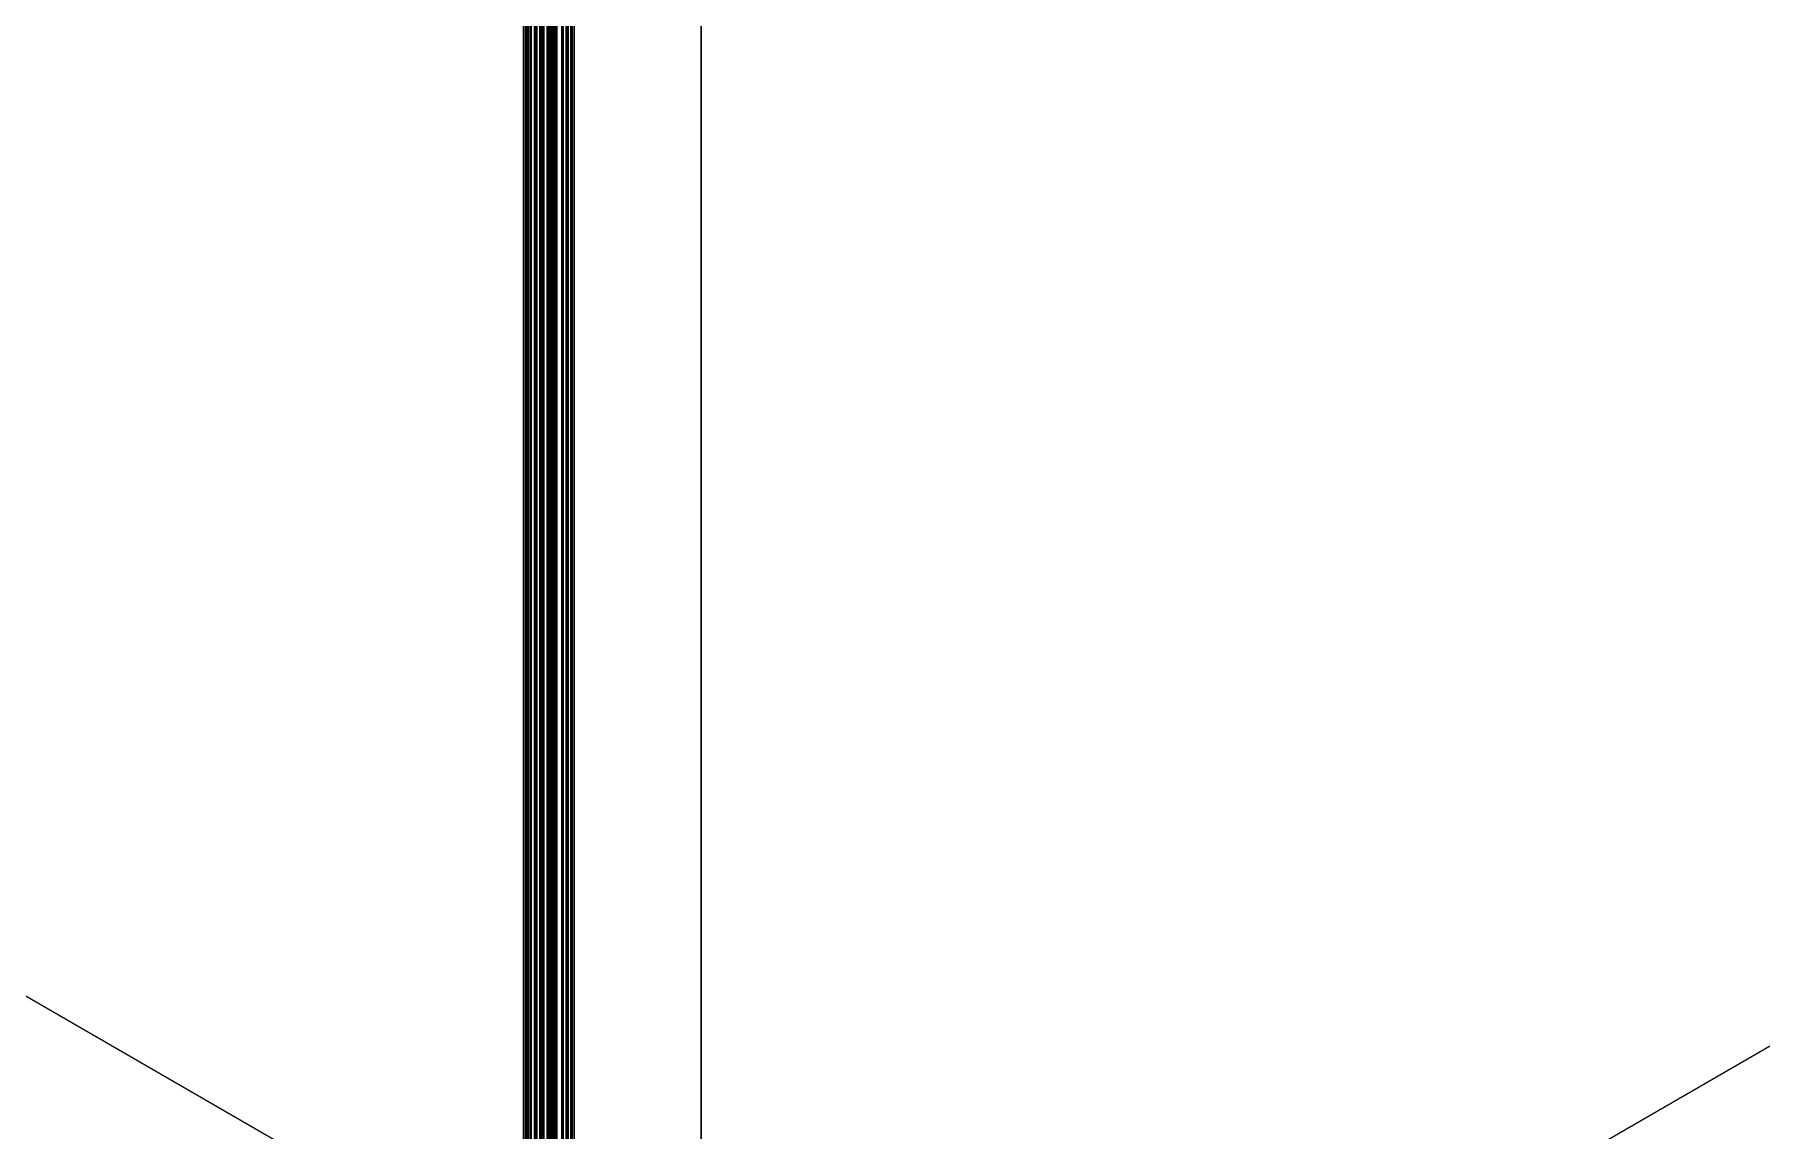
# Model space of a CAD drawing. Header units: millimetres. Extents: x 39 to 459, y 26 to 647.
# Drawn here: x 173.22 to 191.2, y 213.08 to 224.48 of the extents above; entities that cross this region are included whole.
import ezdxf

# ---------------------------------------------------------------- set-up
doc = ezdxf.new("R2010")
doc.units = ezdxf.units.MM
doc.layers.add('ANTET', color=7, linetype='Continuous')

# ---------------------------------------------------------------- blocks, each defined once
blk = doc.blocks.new('Kayıt Montajı')
at = {"color": 7, "linetype": 'Continuous', "lineweight": 15}
for p, q in [((11313.88, 2112.085), (11313.88, 2089.794)), ((11313.881, 2112.084), (11313.881, 2089.793)), ((11313.9, 2112.073), (11313.9, 2089.782)), ((11313.9, 2112.073), (11313.9, 2089.782)), ((11313.908, 2112.069), (11313.908, 2089.778)), ((11313.914, 2112.069), (11313.914, 2089.778)), ((11313.921, 2112.073), (11313.921, 2089.782)), ((11313.922, 2089.783), (11313.922, 2112.074)), ((11313.934, 2112.1), (11313.934, 2089.809)), ((11313.938, 2112.1), (11313.938, 2089.809)), ((11313.955, 2112.043), (11313.955, 2089.751)), ((11313.956, 2112.041), (11313.956, 2089.75)), ((11313.963, 2112.037), (11313.963, 2089.745)), ((11313.963, 2112.037), (11313.963, 2089.745)), ((11313.993, 2112.019), (11313.993, 2089.728)), ((11314, 2111.894), (11314, 2089.602)), ((11314, 2111.893), (11314, 2089.601)), ((11314.01, 2111.887), (11314.01, 2089.596)), ((11314.012, 2111.887), (11314.012, 2089.595)), ((11314.021, 2111.887), (11314.021, 2089.595)), ((11314.023, 2111.887), (11314.023, 2089.596)), ((11314.05, 2111.903), (11314.05, 2089.611)), ((11314.057, 2111.907), (11314.057, 2089.615)), ((11314.064, 2111.856), (11314.064, 2089.565)), ((11314.065, 2111.855), (11314.065, 2089.564)), ((11314.075, 2111.85), (11314.075, 2089.558)), ((11314.079, 2111.85), (11314.079, 2089.558)), ((11314.085, 2111.853), (11314.085, 2089.562)), ((11314.086, 2089.563), (11314.086, 2111.855)), ((11314.093, 2111.866), (11314.093, 2089.575)), ((11314.095, 2111.867), (11314.095, 2089.575)), ((11314.124, 2111.867), (11314.124, 2089.575)), ((11314.128, 2111.869), (11314.128, 2089.578)), ((11314.133, 2111.877), (11314.133, 2089.585)), ((11314.141, 2111.877), (11314.141, 2089.585)), ((11314.145, 2111.879), (11314.145, 2089.588)), ((11314.15, 2111.886), (11314.15, 2089.595)), ((11314.158, 2111.886), (11314.158, 2089.595)), ((11314.162, 2111.889), (11314.162, 2089.597)), ((11314.167, 2111.896), (11314.167, 2089.605)), ((11314.174, 2111.896), (11314.174, 2089.605)), ((11314.179, 2111.899), (11314.179, 2089.607)), ((11314.183, 2111.906), (11314.183, 2089.614)), ((11314.191, 2111.906), (11314.191, 2089.614)), ((11314.196, 2111.909), (11314.196, 2089.617)), ((11314.2, 2111.916), (11314.2, 2089.624)), ((11314.208, 2111.916), (11314.208, 2089.624)), ((11314.213, 2111.918), (11314.213, 2089.627)), ((11314.214, 2111.924), (11314.214, 2089.632)), ((11314.226, 2111.931), (11314.226, 2089.64)), ((11314.231, 2111.931), (11314.231, 2089.64)), ((11314.278, 2111.904), (11314.278, 2089.612)), ((11314.285, 2111.9), (11314.285, 2089.608)), ((11314.29, 2111.852), (11314.29, 2089.56)), ((11314.294, 2111.845), (11314.294, 2089.554)), ((11314.324, 2111.828), (11314.324, 2089.537)), ((11314.324, 2111.828), (11314.324, 2089.537)), ((11314.332, 2111.824), (11314.332, 2089.533)), ((11314.338, 2111.824), (11314.338, 2089.533)), ((11314.345, 2111.828), (11314.345, 2089.537)), ((11314.346, 2089.538), (11314.346, 2111.83)), ((11314.349, 2111.85), (11314.349, 2089.559)), ((11314.371, 2111.85), (11314.371, 2089.559)), ((11314.38, 2111.798), (11314.38, 2089.507)), ((11314.381, 2111.796), (11314.381, 2089.505)), ((11314.387, 2111.792), (11314.387, 2089.5)), ((11314.388, 2111.792), (11314.388, 2089.5)), ((11314.407, 2111.781), (11314.407, 2089.489)), ((11314.411, 2111.781), (11314.411, 2089.489)), ((11315.733, 2091.392), (11315.733, 2111.172)), ((11318.227, 2091.203), (11344.744, 2106.51)), ((11313.88, 2093.712), (11305.657, 2098.459))]:
    blk.add_line(p, q, dxfattribs=at)
at = {"color": 8, "linetype": 'Continuous', "lineweight": 15}
blk.add_line((11315.733, 2111.172), (11315.733, 2091.391), dxfattribs=at)

msp = doc.modelspace()

# ---------------------------------------------------------------- block references
at = {"layer": 'ANTET', "color": 0}
msp.add_blockref('Kayıt Montajı', (-11135.57, -1882.226), dxfattribs=at)

doc.saveas('drawing.dxf')
